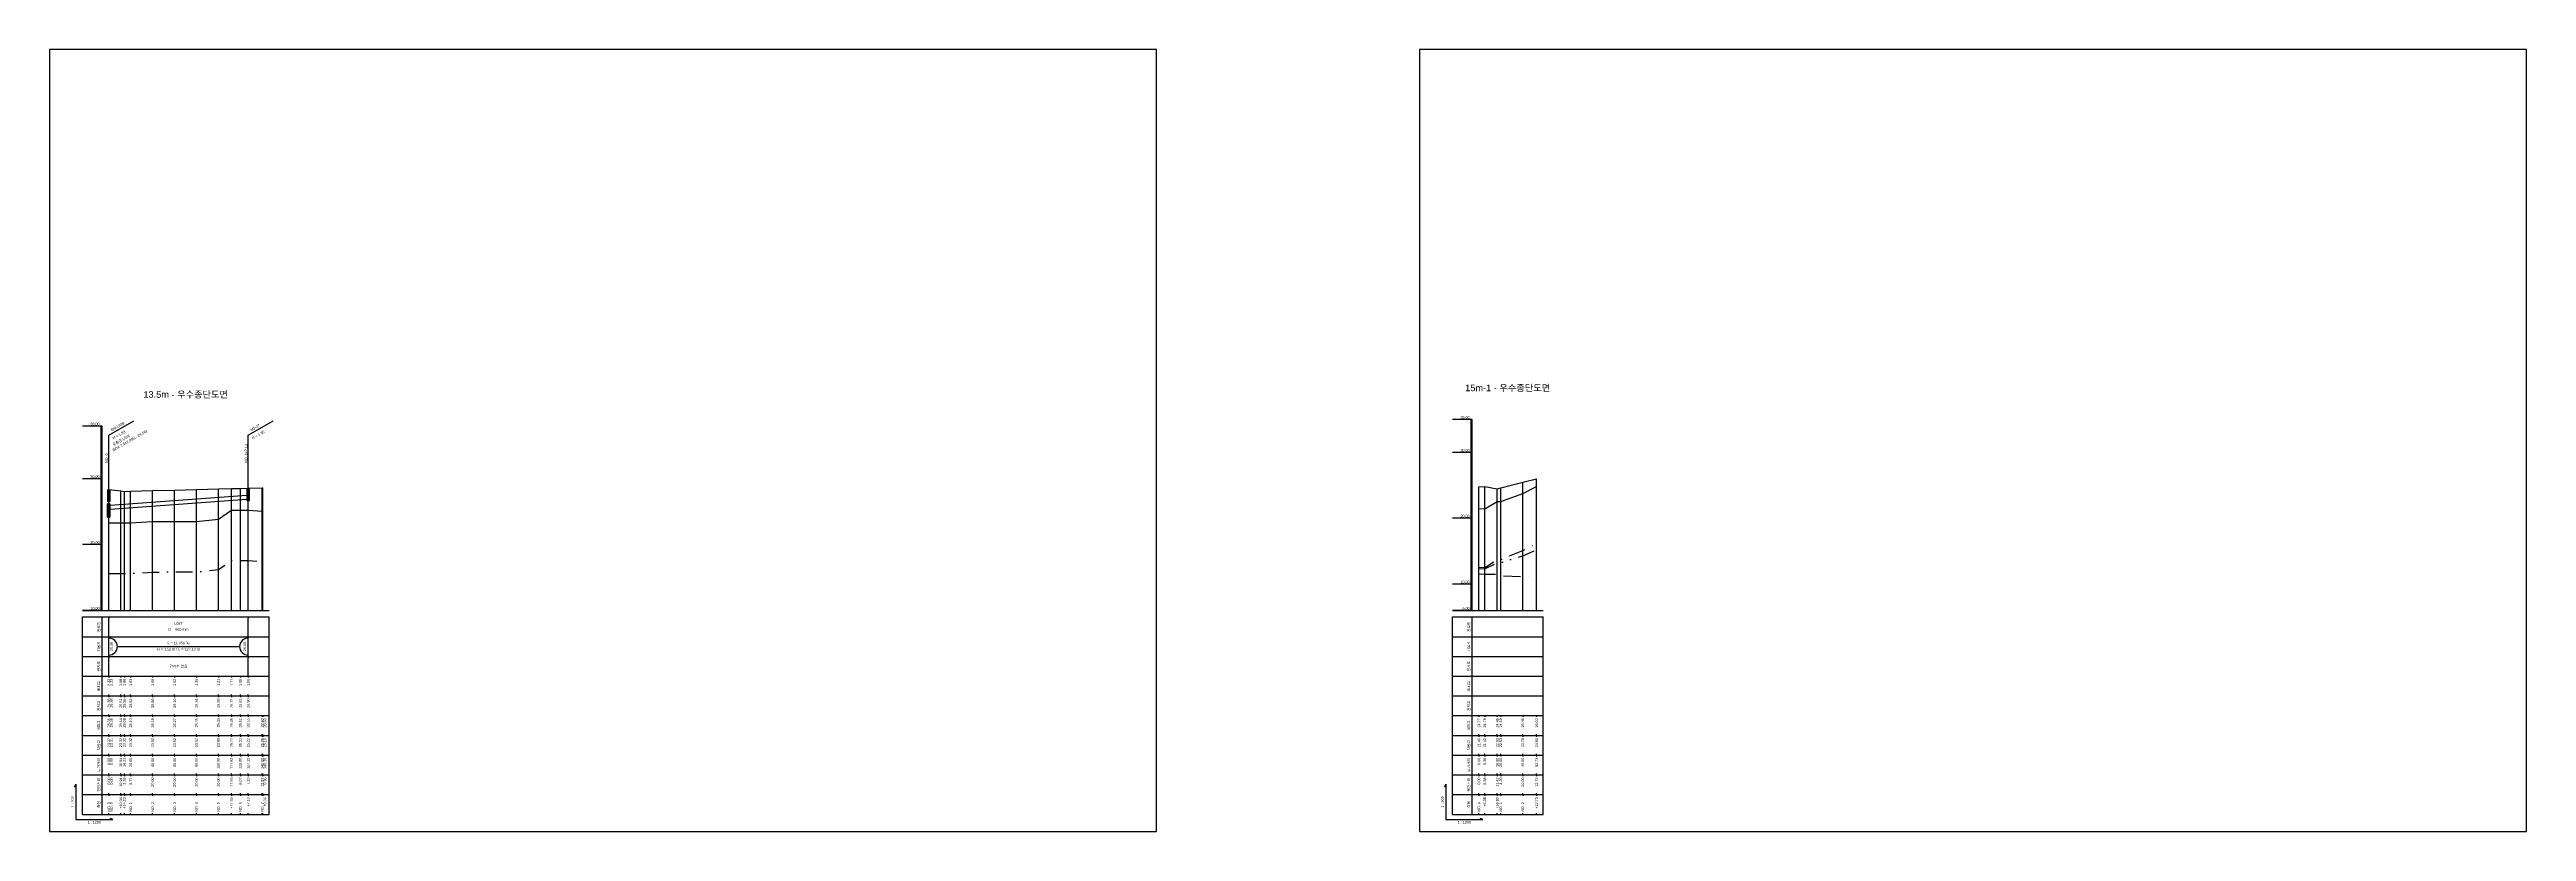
# Model space of a CAD drawing. Header units: millimetres. Extents: x -7351 to 135086, y 1419 to 5643.
# Drawn here: x 115607 to 117489, y 1419 to 2013 of the extents above; entities that cross this region are included whole.
import ezdxf
from ezdxf.enums import TextEntityAlignment as Align

# ---------------------------------------------------------------- set-up
doc = ezdxf.new("R2010")
doc.units = ezdxf.units.MM
for name, pattern in [('BORDER', [44.45, 12.7, -6.35, 12.7, -6.35, 0, -6.35]), ('DASHDOT', [25.4, 12.7, -6.35, 0, -6.35]), ('DIVIDE', [31.75, 12.7, -6.35, 0, -6.35, 0, -6.35])]:
    doc.linetypes.add(name, pattern=pattern)
for name, color, linetype in [('KZ_종단_계획선', 1, 'Continuous'), ('KZ_종단_관로', 4, 'Continuous'), ('KZ_종단_깃발', 7, 'Continuous'), ('KZ_종단_노선명', 7, 'Continuous'), ('KZ_종단_도각', 7, 'Continuous'), ('KZ_종단_맨홀', 4, 'Continuous'), ('KZ_종단_수직선', 7, 'Continuous'), ('KZ_종단_암거', 1, 'Continuous'), ('KZ_종단_암선1', 56, 'DASHDOT'), ('KZ_종단_암선2', 4, 'DIVIDE'), ('KZ_종단_암선3', 6, 'BORDER'), ('KZ_종단_지반선', 3, 'Continuous'), ('KZ_종단_테이블문자', 7, 'Continuous'), ('KZ_종단_테이블선', 7, 'Continuous'), ('KZ_종단_폴대', 7, 'Continuous')]:
    doc.layers.add(name, color=color, linetype=linetype)
doc.styles.get("Standard").update_dxf_attribs({"font": 'arial.ttf'})

msp = doc.modelspace()

# ---------------------------------------------------------------- linework, layer by layer
at = {"layer": 'KZ_종단_계획선'}
for points in [[(115652.4, 1678.8), (115652.4, 1678.8), (115661.5, 1677.8), (115664.2, 1677.4), (115669, 1677.6), (115685.7, 1678), (115702.4, 1678.4), (115719, 1678.8), (115735.7, 1679.2), (115745.6, 1679.5), (115752.4, 1679.6), (115758.3, 1679.8), (115769, 1680), (115769.3, 1680)], [(116693.4, 1680.9), (116697.8, 1681), (116707.4, 1679.3), (116710, 1680), (116726.7, 1684.3), (116737.3, 1687)]]:
    msp.add_lwpolyline(points, dxfattribs=at)
at = {"layer": 'KZ_종단_관로'}
for p, q in [((115653.4, 1666.9), (115757.3, 1674.5)), ((115653.4, 1663.9), (115757.3, 1671.5))]:
    msp.add_line(p, q, dxfattribs=at)
at = {"layer": 'KZ_종단_깃발'}
for p, q in [((115652.4, 1720), (115671.4, 1731)), ((115652.4, 1587), (115652.4, 1720)), ((115758.3, 1720), (115777.4, 1731)), ((115758.3, 1587), (115758.3, 1720))]:
    msp.add_line(p, q, dxfattribs=at)
at = {"layer": 'KZ_종단_도각'}
for points in [[(115607.4, 1419), (116448.4, 1419), (116448.4, 2013), (115607.4, 2013)], [(116648.4, 1419), (117489.4, 1419), (117489.4, 2013), (116648.4, 2013)]]:
    msp.add_lwpolyline(points, close=True, dxfattribs=at)
at = {"layer": 'KZ_종단_맨홀'}
for points in [[(115651.4, 1678.8), (115651.4, 1669.7), (115653.4, 1669.7), (115653.4, 1678.8)], [(115757.3, 1679.8), (115757.3, 1670.5), (115759.3, 1670.5), (115759.3, 1679.8)]]:
    msp.add_lwpolyline(points, dxfattribs=at)
at = {"layer": 'KZ_종단_수직선'}
for p, q in [((115652.4, 1587), (115652.4, 1678.8)), ((115652.4, 1587), (115652.4, 1678.8)), ((115652.4, 1587), (115652.4, 1678.8)), ((115661.5, 1587), (115661.5, 1677.8)), ((115664.2, 1587), (115664.2, 1677.4)), ((115669, 1587), (115669, 1677.6)), ((115685.7, 1587), (115685.7, 1678)), ((115702.4, 1587), (115702.4, 1678.4)), ((115719, 1587), (115719, 1678.8)), ((115735.7, 1587), (115735.7, 1679.2)), ((115745.6, 1587), (115745.6, 1679.5)), ((115752.4, 1587), (115752.4, 1679.6)), ((115758.3, 1587), (115758.3, 1679.8)), ((115769, 1587), (115769, 1680)), ((115769.3, 1587), (115769.3, 1680)), ((116693.4, 1587), (116693.4, 1680.9)), ((116697.8, 1587), (116697.8, 1681)), ((116707.4, 1587), (116707.4, 1679.3)), ((116710, 1587), (116710, 1680)), ((116726.7, 1587), (116726.7, 1684.3)), ((116737.3, 1587), (116737.3, 1687))]:
    msp.add_line(p, q, dxfattribs=at)
at = {"layer": 'KZ_종단_암거'}
for p, q in [((115653.2, 1667.9), (115651.5, 1667.9)), ((115651.5, 1657.9), (115651.5, 1667.9)), ((115651.5, 1657.9), (115653.2, 1657.9)), ((115653.2, 1667.9), (115653.2, 1657.9))]:
    msp.add_line(p, q, dxfattribs=at)
at = {"layer": 'KZ_종단_암선1', "flags": 128}
for points in [[(116693.4, 1619.7), (116697.8, 1619.5), (116707.4, 1625.6), (116710, 1625.7), (116726.7, 1632.5), (116737.3, 1638)], [(115652.4, 1614.9), (115652.4, 1614.9), (115661.5, 1615), (115664.2, 1615), (115669, 1615), (115685.7, 1616.1), (115702.4, 1616.2), (115719, 1616.2), (115735.7, 1618.1), (115745.6, 1624.9), (115752.4, 1624.9), (115758.3, 1624.9), (115769, 1624.1), (115769.3, 1624.3)]]:
    msp.add_lwpolyline(points, dxfattribs=at)
at = {"layer": 'KZ_종단_암선2', "flags": 128}
msp.add_lwpolyline([(116693.4, 1618.8), (116697.8, 1618.5), (116707.4, 1623.3), (116710, 1623.2), (116726.7, 1628.5), (116737.3, 1633.1)], dxfattribs=at)
at = {"layer": 'KZ_종단_암선3', "flags": 128}
msp.add_lwpolyline([(116693.4, 1614.8), (116697.8, 1614.5), (116707.4, 1614.4), (116710, 1613.3), (116726.7, 1612.7), (116737.3, 1613.4)], dxfattribs=at)
at = {"layer": 'KZ_종단_지반선', "flags": 128}
for points in [[(116693.4, 1664.3), (116697.8, 1664.1), (116707.4, 1669.7), (116710, 1669.7), (116726.7, 1675.9), (116737.3, 1681)], [(115652.4, 1653.6), (115652.4, 1653.6), (115661.5, 1653.6), (115664.2, 1653.6), (115669, 1653.6), (115685.7, 1654.6), (115702.4, 1654.6), (115719, 1654.6), (115735.7, 1656.4), (115745.6, 1663.2), (115752.4, 1663.2), (115758.3, 1663.2), (115769, 1662.3), (115769.3, 1662.5)]]:
    msp.add_lwpolyline(points, dxfattribs=at)
at = {"layer": 'KZ_종단_테이블문자'}
for p, q in [((115652.4, 1582), (115652.4, 1581)), ((115652.4, 1568), (115652.4, 1581)), ((115758.3, 1582), (115758.3, 1581)), ((115758.3, 1568), (115758.3, 1581)), ((115652.4, 1567), (115652.4, 1568)), ((115652.4, 1567), (115652.4, 1566)), ((115652.4, 1553), (115652.4, 1566)), ((115758.3, 1567), (115758.3, 1568)), ((115758.3, 1567), (115758.3, 1566)), ((115758.3, 1553), (115758.3, 1566)), ((115652.4, 1552), (115652.4, 1553)), ((115652.4, 1552), (115652.4, 1551)), ((115652.4, 1538), (115652.4, 1551)), ((115658.8, 1559.5), (115751.9, 1559.5)), ((115758.3, 1552), (115758.3, 1553)), ((115758.3, 1552), (115758.3, 1551)), ((115758.3, 1538), (115758.3, 1551)), ((115652.4, 1537), (115652.4, 1538)), ((115758.3, 1537), (115758.3, 1538))]:
    msp.add_line(p, q, dxfattribs=at)
for centre, start, end in [((115652.4, 1559.5), 270, 90), ((115758.3, 1559.5), 90, 270)]:
    msp.add_arc(centre, 6.5, start, end, dxfattribs=at)
at = {"layer": 'KZ_종단_테이블선'}
for p, q in [((115632.4, 1587), (115774.3, 1587)), ((115632.4, 1567), (115632.4, 1582)), ((115632.4, 1582), (115774.3, 1582)), ((115647.4, 1567), (115647.4, 1582)), ((115774.3, 1567), (115774.3, 1582)), ((116673.4, 1587), (116742.3, 1587)), ((116673.4, 1567), (116673.4, 1582)), ((116673.4, 1582), (116742.3, 1582)), ((116688.4, 1567), (116688.4, 1582)), ((116742.3, 1567), (116742.3, 1582)), ((115632.4, 1552), (115632.4, 1567)), ((115632.4, 1567), (115774.3, 1567)), ((115647.4, 1552), (115647.4, 1567)), ((115774.3, 1552), (115774.3, 1567)), ((116673.4, 1552), (116673.4, 1567)), ((116673.4, 1567), (116742.3, 1567)), ((116688.4, 1552), (116688.4, 1567)), ((116742.3, 1552), (116742.3, 1567)), ((115632.4, 1537), (115632.4, 1552)), ((115632.4, 1552), (115774.3, 1552)), ((115647.4, 1537), (115647.4, 1552)), ((115774.3, 1537), (115774.3, 1552)), ((116673.4, 1537), (116673.4, 1552)), ((116673.4, 1552), (116742.3, 1552)), ((116688.4, 1537), (116688.4, 1552)), ((116742.3, 1537), (116742.3, 1552)), ((115632.4, 1522), (115632.4, 1537)), ((115632.4, 1537), (115774.3, 1537)), ((115647.4, 1522), (115647.4, 1537)), ((115652.4, 1537), (115652.4, 1536)), ((115652.4, 1537), (115652.4, 1536)), ((115661.5, 1537), (115661.5, 1536)), ((115664.2, 1537), (115664.2, 1536)), ((115669, 1537), (115669, 1536)), ((115685.7, 1537), (115685.7, 1536)), ((115702.4, 1537), (115702.4, 1536)), ((115719, 1537), (115719, 1536)), ((115735.7, 1537), (115735.7, 1536)), ((115745.6, 1537), (115745.6, 1536)), ((115752.4, 1537), (115752.4, 1536)), ((115758.3, 1537), (115758.3, 1536)), ((115774.3, 1522), (115774.3, 1537)), ((116673.4, 1522), (116673.4, 1537)), ((116673.4, 1537), (116742.3, 1537)), ((116688.4, 1522), (116688.4, 1537)), ((116742.3, 1522), (116742.3, 1537)), ((115632.4, 1507), (115632.4, 1522)), ((115632.4, 1522), (115774.3, 1522)), ((115632.4, 1492), (115632.4, 1507)), ((115632.4, 1507), (115774.3, 1507)), ((115647.4, 1507), (115647.4, 1522)), ((115647.4, 1492), (115647.4, 1507)), ((115652.4, 1522), (115652.4, 1523)), ((115652.4, 1522), (115652.4, 1523)), ((115652.4, 1522), (115652.4, 1521)), ((115652.4, 1522), (115652.4, 1521)), ((115652.4, 1507), (115652.4, 1508)), ((115652.4, 1507), (115652.4, 1508)), ((115652.4, 1507), (115652.4, 1506)), ((115652.4, 1507), (115652.4, 1506)), ((115661.5, 1522), (115661.5, 1523)), ((115661.5, 1522), (115661.5, 1521)), ((115661.5, 1507), (115661.5, 1508)), ((115661.5, 1507), (115661.5, 1506)), ((115664.2, 1522), (115664.2, 1523)), ((115664.2, 1522), (115664.2, 1521)), ((115664.2, 1507), (115664.2, 1508)), ((115664.2, 1507), (115664.2, 1506)), ((115669, 1522), (115669, 1523)), ((115669, 1522), (115669, 1521)), ((115669, 1507), (115669, 1508)), ((115669, 1507), (115669, 1506)), ((115685.7, 1522), (115685.7, 1523)), ((115685.7, 1522), (115685.7, 1521)), ((115685.7, 1507), (115685.7, 1508)), ((115685.7, 1507), (115685.7, 1506)), ((115702.4, 1522), (115702.4, 1523)), ((115702.4, 1522), (115702.4, 1521)), ((115702.4, 1507), (115702.4, 1508)), ((115702.4, 1507), (115702.4, 1506)), ((115719, 1522), (115719, 1523)), ((115719, 1522), (115719, 1521)), ((115719, 1507), (115719, 1508)), ((115719, 1507), (115719, 1506)), ((115735.7, 1522), (115735.7, 1523)), ((115735.7, 1522), (115735.7, 1521)), ((115735.7, 1507), (115735.7, 1508)), ((115735.7, 1507), (115735.7, 1506)), ((115745.6, 1522), (115745.6, 1523)), ((115745.6, 1522), (115745.6, 1521)), ((115745.6, 1507), (115745.6, 1508)), ((115745.6, 1507), (115745.6, 1506)), ((115752.4, 1522), (115752.4, 1523)), ((115752.4, 1522), (115752.4, 1521)), ((115752.4, 1507), (115752.4, 1508)), ((115752.4, 1507), (115752.4, 1506)), ((115758.3, 1522), (115758.3, 1523)), ((115758.3, 1522), (115758.3, 1521)), ((115758.3, 1507), (115758.3, 1508)), ((115758.3, 1507), (115758.3, 1506)), ((115769, 1507), (115769, 1506)), ((115769.3, 1507), (115769.3, 1506)), ((115774.3, 1507), (115774.3, 1522)), ((115774.3, 1492), (115774.3, 1507)), ((116673.4, 1507), (116673.4, 1522)), ((116673.4, 1522), (116742.3, 1522)), ((116673.4, 1492), (116673.4, 1507)), ((116673.4, 1507), (116742.3, 1507)), ((116688.4, 1507), (116688.4, 1522)), ((116688.4, 1492), (116688.4, 1507)), ((116693.4, 1507), (116693.4, 1506)), ((116697.8, 1507), (116697.8, 1506)), ((116707.4, 1507), (116707.4, 1506)), ((116710, 1507), (116710, 1506)), ((116726.7, 1507), (116726.7, 1506)), ((116737.3, 1507), (116737.3, 1506)), ((116742.3, 1507), (116742.3, 1522)), ((116742.3, 1492), (116742.3, 1507)), ((115632.4, 1477), (115632.4, 1492)), ((115632.4, 1492), (115774.3, 1492)), ((115647.4, 1477), (115647.4, 1492)), ((115652.4, 1492), (115652.4, 1493)), ((115652.4, 1492), (115652.4, 1493)), ((115652.4, 1492), (115652.4, 1491)), ((115652.4, 1492), (115652.4, 1491)), ((115661.5, 1492), (115661.5, 1493)), ((115661.5, 1492), (115661.5, 1491)), ((115664.2, 1492), (115664.2, 1493)), ((115664.2, 1492), (115664.2, 1491)), ((115669, 1492), (115669, 1493)), ((115669, 1492), (115669, 1491)), ((115685.7, 1492), (115685.7, 1493)), ((115685.7, 1492), (115685.7, 1491)), ((115702.4, 1492), (115702.4, 1493)), ((115702.4, 1492), (115702.4, 1491)), ((115719, 1492), (115719, 1493)), ((115719, 1492), (115719, 1491)), ((115735.7, 1492), (115735.7, 1493)), ((115735.7, 1492), (115735.7, 1491)), ((115745.6, 1492), (115745.6, 1493)), ((115745.6, 1492), (115745.6, 1491)), ((115752.4, 1492), (115752.4, 1493)), ((115752.4, 1492), (115752.4, 1491)), ((115758.3, 1492), (115758.3, 1493)), ((115758.3, 1492), (115758.3, 1491)), ((115769, 1492), (115769, 1493)), ((115769, 1492), (115769, 1491)), ((115769.3, 1492), (115769.3, 1493)), ((115769.3, 1492), (115769.3, 1491)), ((115774.3, 1477), (115774.3, 1492)), ((116673.4, 1477), (116673.4, 1492)), ((116673.4, 1492), (116742.3, 1492)), ((116688.4, 1477), (116688.4, 1492)), ((116693.4, 1492), (116693.4, 1493)), ((116693.4, 1492), (116693.4, 1491)), ((116697.8, 1492), (116697.8, 1493)), ((116697.8, 1492), (116697.8, 1491)), ((116707.4, 1492), (116707.4, 1493)), ((116707.4, 1492), (116707.4, 1491)), ((116710, 1492), (116710, 1493)), ((116710, 1492), (116710, 1491)), ((116726.7, 1492), (116726.7, 1493)), ((116726.7, 1492), (116726.7, 1491)), ((116737.3, 1492), (116737.3, 1493)), ((116737.3, 1492), (116737.3, 1491)), ((116742.3, 1477), (116742.3, 1492)), ((115632.4, 1462), (115632.4, 1477)), ((115632.4, 1477), (115774.3, 1477)), ((115647.4, 1462), (115647.4, 1477)), ((115652.4, 1477), (115652.4, 1478)), ((115652.4, 1477), (115652.4, 1478)), ((115652.4, 1477), (115652.4, 1476)), ((115652.4, 1477), (115652.4, 1476)), ((115661.5, 1477), (115661.5, 1478)), ((115661.5, 1477), (115661.5, 1476)), ((115664.2, 1477), (115664.2, 1478)), ((115664.2, 1477), (115664.2, 1476)), ((115669, 1477), (115669, 1478)), ((115669, 1477), (115669, 1476)), ((115685.7, 1477), (115685.7, 1478)), ((115685.7, 1477), (115685.7, 1476)), ((115702.4, 1477), (115702.4, 1478)), ((115702.4, 1477), (115702.4, 1476)), ((115719, 1477), (115719, 1478)), ((115719, 1477), (115719, 1476)), ((115735.7, 1477), (115735.7, 1478)), ((115735.7, 1477), (115735.7, 1476)), ((115745.6, 1477), (115745.6, 1478)), ((115745.6, 1477), (115745.6, 1476)), ((115752.4, 1477), (115752.4, 1478)), ((115752.4, 1477), (115752.4, 1476)), ((115758.3, 1477), (115758.3, 1478)), ((115758.3, 1477), (115758.3, 1476)), ((115769, 1477), (115769, 1478)), ((115769, 1477), (115769, 1476)), ((115769.3, 1477), (115769.3, 1478)), ((115769.3, 1477), (115769.3, 1476)), ((115774.3, 1462), (115774.3, 1477)), ((116673.4, 1462), (116673.4, 1477)), ((116673.4, 1477), (116742.3, 1477)), ((116688.4, 1462), (116688.4, 1477)), ((116693.4, 1477), (116693.4, 1478)), ((116693.4, 1477), (116693.4, 1476)), ((116697.8, 1477), (116697.8, 1478)), ((116697.8, 1477), (116697.8, 1476)), ((116707.4, 1477), (116707.4, 1478)), ((116707.4, 1477), (116707.4, 1476)), ((116710, 1477), (116710, 1478)), ((116710, 1477), (116710, 1476)), ((116726.7, 1477), (116726.7, 1478)), ((116726.7, 1477), (116726.7, 1476)), ((116737.3, 1477), (116737.3, 1478)), ((116737.3, 1477), (116737.3, 1476)), ((116742.3, 1462), (116742.3, 1477)), ((115632.4, 1447), (115632.4, 1462)), ((115632.4, 1462), (115774.3, 1462)), ((115647.4, 1447), (115647.4, 1462)), ((115652.4, 1462), (115652.4, 1463)), ((115652.4, 1462), (115652.4, 1463)), ((115652.4, 1462), (115652.4, 1461)), ((115652.4, 1462), (115652.4, 1461)), ((115661.5, 1462), (115661.5, 1463)), ((115661.5, 1462), (115661.5, 1461)), ((115664.2, 1462), (115664.2, 1463)), ((115664.2, 1462), (115664.2, 1461)), ((115669, 1462), (115669, 1463)), ((115669, 1462), (115669, 1461)), ((115685.7, 1462), (115685.7, 1463)), ((115685.7, 1462), (115685.7, 1461)), ((115702.4, 1462), (115702.4, 1463)), ((115702.4, 1462), (115702.4, 1461)), ((115719, 1462), (115719, 1463)), ((115719, 1462), (115719, 1461)), ((115735.7, 1462), (115735.7, 1463)), ((115735.7, 1462), (115735.7, 1461)), ((115745.6, 1462), (115745.6, 1463)), ((115745.6, 1462), (115745.6, 1461)), ((115752.4, 1462), (115752.4, 1463)), ((115752.4, 1462), (115752.4, 1461)), ((115758.3, 1462), (115758.3, 1463)), ((115758.3, 1462), (115758.3, 1461)), ((115769, 1462), (115769, 1463)), ((115769, 1462), (115769, 1461)), ((115769.3, 1462), (115769.3, 1463)), ((115769.3, 1462), (115769.3, 1461)), ((115774.3, 1447), (115774.3, 1462)), ((116673.4, 1447), (116673.4, 1462)), ((116673.4, 1462), (116742.3, 1462)), ((116688.4, 1447), (116688.4, 1462)), ((116693.4, 1462), (116693.4, 1463)), ((116693.4, 1462), (116693.4, 1461)), ((116697.8, 1462), (116697.8, 1463)), ((116697.8, 1462), (116697.8, 1461)), ((116707.4, 1462), (116707.4, 1463)), ((116707.4, 1462), (116707.4, 1461)), ((116710, 1462), (116710, 1463)), ((116710, 1462), (116710, 1461)), ((116726.7, 1462), (116726.7, 1463)), ((116726.7, 1462), (116726.7, 1461)), ((116737.3, 1462), (116737.3, 1463)), ((116737.3, 1462), (116737.3, 1461)), ((116742.3, 1447), (116742.3, 1462)), ((115632.4, 1432), (115632.4, 1447)), ((115632.4, 1447), (115774.3, 1447)), ((115632.4, 1432), (115774.3, 1432)), ((115647.4, 1432), (115647.4, 1447)), ((115652.4, 1447), (115652.4, 1448)), ((115652.4, 1447), (115652.4, 1448)), ((115652.4, 1447), (115652.4, 1446)), ((115652.4, 1447), (115652.4, 1446)), ((115652.4, 1432), (115652.4, 1433)), ((115652.4, 1432), (115652.4, 1433)), ((115661.5, 1447), (115661.5, 1448)), ((115661.5, 1447), (115661.5, 1446)), ((115661.5, 1432), (115661.5, 1433)), ((115664.2, 1447), (115664.2, 1448)), ((115664.2, 1447), (115664.2, 1446)), ((115664.2, 1432), (115664.2, 1433)), ((115669, 1447), (115669, 1448)), ((115669, 1447), (115669, 1446)), ((115669, 1432), (115669, 1433)), ((115685.7, 1447), (115685.7, 1448)), ((115685.7, 1447), (115685.7, 1446)), ((115685.7, 1432), (115685.7, 1433)), ((115702.4, 1447), (115702.4, 1448)), ((115702.4, 1447), (115702.4, 1446)), ((115702.4, 1432), (115702.4, 1433)), ((115719, 1447), (115719, 1448)), ((115719, 1447), (115719, 1446)), ((115719, 1432), (115719, 1433)), ((115735.7, 1447), (115735.7, 1448)), ((115735.7, 1447), (115735.7, 1446)), ((115735.7, 1432), (115735.7, 1433)), ((115745.6, 1447), (115745.6, 1448)), ((115745.6, 1447), (115745.6, 1446)), ((115745.6, 1432), (115745.6, 1433)), ((115752.4, 1447), (115752.4, 1448)), ((115752.4, 1447), (115752.4, 1446)), ((115752.4, 1432), (115752.4, 1433)), ((115758.3, 1447), (115758.3, 1448)), ((115758.3, 1447), (115758.3, 1446)), ((115758.3, 1432), (115758.3, 1433)), ((115769, 1447), (115769, 1448)), ((115769, 1447), (115769, 1446)), ((115769, 1432), (115769, 1433)), ((115769.3, 1447), (115769.3, 1448)), ((115769.3, 1447), (115769.3, 1446)), ((115769.3, 1432), (115769.3, 1433)), ((115774.3, 1432), (115774.3, 1447)), ((116673.4, 1432), (116673.4, 1447)), ((116673.4, 1447), (116742.3, 1447)), ((116673.4, 1432), (116742.3, 1432)), ((116688.4, 1432), (116688.4, 1447)), ((116693.4, 1447), (116693.4, 1448)), ((116693.4, 1447), (116693.4, 1446)), ((116693.4, 1432), (116693.4, 1433)), ((116697.8, 1447), (116697.8, 1448)), ((116697.8, 1447), (116697.8, 1446)), ((116697.8, 1432), (116697.8, 1433)), ((116707.4, 1447), (116707.4, 1448)), ((116707.4, 1447), (116707.4, 1446)), ((116707.4, 1432), (116707.4, 1433)), ((116710, 1447), (116710, 1448)), ((116710, 1447), (116710, 1446)), ((116710, 1432), (116710, 1433)), ((116726.7, 1447), (116726.7, 1448)), ((116726.7, 1447), (116726.7, 1446)), ((116726.7, 1432), (116726.7, 1433)), ((116737.3, 1447), (116737.3, 1448)), ((116737.3, 1447), (116737.3, 1446)), ((116737.3, 1432), (116737.3, 1433)), ((116742.3, 1432), (116742.3, 1447))]:
    msp.add_line(p, q, dxfattribs=at)
for points in [[(115627.4, 1453), (115626.4, 1453), (115627.4, 1455), (115627.4, 1428), (115655.4, 1428), (115653.4, 1429), (115653.4, 1428)], [(116668.4, 1453), (116667.4, 1453), (116668.4, 1455), (116668.4, 1428), (116696.4, 1428), (116694.4, 1429), (116694.4, 1428)]]:
    msp.add_lwpolyline(points, dxfattribs=at)
at = {"layer": 'KZ_종단_폴대'}
for p, q in [((116688.4, 1732), (116673.4, 1732)), ((115647.4, 1727), (115632.4, 1727)), ((116688.4, 1707), (116673.4, 1707)), ((115647.4, 1687), (115632.4, 1687)), ((116688.4, 1657), (116673.4, 1657)), ((115647.4, 1637), (115632.4, 1637)), ((116688.4, 1607), (116673.4, 1607)), ((115647.4, 1587), (115632.4, 1587)), ((116688.4, 1587), (116673.4, 1587))]:
    msp.add_line(p, q, dxfattribs=at)
for points in [[(116687.9, 1727, 1, 1, 0), (116687.9, 1732, 1, 1, 0)], [(115646.9, 1707, 1, 1, 0), (115646.9, 1717, 1, 1, 0)], [(116687.9, 1707, 1, 1, 0), (116687.9, 1717, 1, 1, 0)], [(115646.9, 1687, 1, 1, 0), (115646.9, 1697, 1, 1, 0)], [(116687.9, 1687, 1, 1, 0), (116687.9, 1697, 1, 1, 0)], [(115646.9, 1667, 1, 1, 0), (115646.9, 1677, 1, 1, 0)], [(116687.9, 1667, 1, 1, 0), (116687.9, 1677, 1, 1, 0)], [(115646.9, 1647, 1, 1, 0), (115646.9, 1657, 1, 1, 0)], [(116687.9, 1647, 1, 1, 0), (116687.9, 1657, 1, 1, 0)], [(115646.9, 1627, 1, 1, 0), (115646.9, 1637, 1, 1, 0)], [(116687.9, 1627, 1, 1, 0), (116687.9, 1637, 1, 1, 0)], [(115646.9, 1607, 1, 1, 0), (115646.9, 1617, 1, 1, 0)], [(116687.9, 1607, 1, 1, 0), (116687.9, 1617, 1, 1, 0)], [(115646.9, 1587, 1, 1, 0), (115646.9, 1597, 1, 1, 0)], [(116687.9, 1587, 1, 1, 0), (116687.9, 1597, 1, 1, 0)]]:
    msp.add_lwpolyline(points, format="xyseb", dxfattribs=at)
for points in [[(116688.4, 1587), (116688.4, 1732), (116687.4, 1732), (116687.4, 1587), (116688.4, 1587)], [(115647.4, 1587), (115647.4, 1727), (115646.4, 1727), (115646.4, 1587), (115647.4, 1587)]]:
    msp.add_lwpolyline(points, dxfattribs=at)

# ---------------------------------------------------------------- texts
at = {"layer": 'KZ_종단_깃발'}
for s, rotation, p in [('BM-L028', 30, (115655, 1722.5)), ('NO. 6+7.13', 90, (115758.3, 1699)), ('M2-27', 30, (115760.9, 1722.5)), ('NO. 0', 90, (115652.4, 1699))]:
    msp.add_text(s, height=2, rotation=rotation, dxfattribs=at).set_placement(p, align=Align.BOTTOM_LEFT)
for s, p in [('BOX 2.5x2.0(EL. 24.18)', (115655, 1709.5)), ('H = 1.83', (115655, 1718.5)), ('유출관 L028', (115655, 1713.5)), ('H = 1.85', (115760.9, 1718.5))]:
    msp.add_text(s, height=2, rotation=30, dxfattribs=at).set_placement(p, align=Align.TOP_LEFT)
at = {"layer": 'KZ_종단_노선명'}
for s, p in [('13.5m - 우수종단도면', (115710.8, 1747)), ('15m-1 - 우수종단도면', (116715.3, 1752))]:
    msp.add_text(s, height=5, dxfattribs=at).set_placement(p, align=Align.BOTTOM_CENTER)
at = {"layer": 'KZ_종단_테이블문자'}
msp.add_text('25.38', height=2, rotation=90, dxfattribs=at).set_placement((115653.4, 1559.5), align=Align.TOP_CENTER)
for s, p in [('S = 11.956 ‰', (115705.3, 1560.5)), ('L027', (115705.3, 1575.5))]:
    msp.add_text(s, height=2, dxfattribs=at).set_placement(p, align=Align.BOTTOM_CENTER)
for s, p in [('D = 600 mm', (115705.3, 1573.5)), ('H = 1.52 m / L = 127.13 m', (115705.3, 1558.5))]:
    msp.add_text(s, height=2, dxfattribs=at).set_placement(p, align=Align.TOP_CENTER)
msp.add_text('26.90', height=2, rotation=90, dxfattribs=at).set_placement((115757.3, 1559.5), align=Align.BOTTOM_CENTER)
msp.add_text('관기초 없음', height=2, dxfattribs=at).set_placement((115705.3, 1544.5), align=Align.MIDDLE_CENTER)
for s, p in [('2.33', (115652.4, 1535)), ('2.33', (115654.4, 1535)), ('1.98', (115661.5, 1535)), ('1.88', (115664.2, 1535)), ('1.83', (115669, 1535)), ('1.68', (115685.7, 1535)), ('1.52', (115702.4, 1535)), ('1.36', (115719, 1535)), ('1.21', (115735.7, 1535)), ('1.11', (115745.6, 1535)), ('1.05', (115752.4, 1535)), ('1.00', (115758.3, 1535)), ('25.38', (115652.4, 1520)), ('25.38', (115654.4, 1520)), ('25.51', (115661.5, 1520)), ('25.55', (115664.2, 1520)), ('25.62', (115669, 1520)), ('25.86', (115685.7, 1520)), ('26.10', (115702.4, 1520)), ('26.34', (115719, 1520)), ('26.58', (115735.7, 1520)), ('26.72', (115745.6, 1520)), ('26.81', (115752.4, 1520)), ('26.90', (115758.3, 1520)), ('28.36', (115652.4, 1505)), ('23.32', (115652.4, 1490)), ('28.36', (115654.4, 1505)), ('23.31', (115654.4, 1490)), ('28.14', (115661.5, 1505)), ('23.32', (115661.5, 1490)), ('28.08', (115664.2, 1505)), ('23.32', (115664.2, 1490)), ('28.10', (115669, 1505)), ('23.32', (115669, 1490)), ('28.19', (115685.7, 1505)), ('23.52', (115685.7, 1490)), ('28.27', (115702.4, 1505)), ('23.52', (115702.4, 1490)), ('28.35', (115719, 1505)), ('23.52', (115719, 1490)), ('28.43', (115735.7, 1505)), ('23.88', (115735.7, 1490)), ('28.48', (115745.6, 1505)), ('25.22', (115745.6, 1490)), ('28.52', (115752.4, 1505)), ('25.22', (115752.4, 1490)), ('28.55', (115758.3, 1505)), ('25.22', (115758.3, 1490)), ('28.60', (115769, 1505)), ('25.06', (115769, 1490)), ('28.60', (115771, 1505)), ('25.10', (115771, 1490)), ('24.77', (116693.4, 1505)), ('21.46', (116693.4, 1490)), ('24.79', (116697.8, 1505)), ('21.42', (116697.8, 1490)), ('24.45', (116707.4, 1505)), ('22.53', (116707.4, 1490)), ('24.59', (116710, 1505)), ('22.53', (116710, 1490)), ('25.45', (116726.7, 1505)), ('23.78', (116726.7, 1490)), ('26.00', (116737.3, 1505)), ('24.80', (116737.3, 1490)), ('0.00', (115652.4, 1475)), ('0.00', (115654.4, 1475)), ('10.94', (115661.5, 1475)), ('14.23', (115664.2, 1475)), ('20.00', (115669, 1475)), ('40.00', (115685.7, 1475)), ('60.00', (115702.4, 1475)), ('80.00', (115719, 1475)), ('100.00', (115735.7, 1475)), ('111.93', (115745.6, 1475)), ('120.00', (115752.4, 1475)), ('127.13', (115758.3, 1475)), ('140.00', (115769, 1475)), ('140.36', (115771, 1475)), ('0.00', (116693.4, 1475)), ('5.38', (116697.8, 1475)), ('16.80', (116707.4, 1475)), ('20.00', (116710, 1475)), ('40.00', (116726.7, 1475)), ('52.73', (116737.3, 1475)), ('0.00', (115652.4, 1460)), ('0.00', (115654.4, 1460)), ('10.94', (115661.5, 1460)), ('3.29', (115664.2, 1460)), ('5.77', (115669, 1460)), ('20.00', (115685.7, 1460)), ('20.00', (115702.4, 1460)), ('20.00', (115719, 1460)), ('20.00', (115735.7, 1460)), ('11.93', (115745.6, 1460)), ('8.07', (115752.4, 1460)), ('7.13', (115758.3, 1460)), ('12.87', (115769, 1460)), ('0.36', (115771, 1460)), ('0.00', (116693.4, 1460)), ('5.38', (116697.8, 1460)), ('11.42', (116707.4, 1460)), ('3.20', (116710, 1460)), ('20.00', (116726.7, 1460)), ('12.73', (116737.3, 1460)), ('+10.94', (115661.5, 1445)), ('+14.23', (115664.2, 1445)), ('+11.93', (115745.6, 1445)), ('+7.13', (115758.3, 1445)), ('+0.36', (115771, 1445)), ('+5.38', (116697.8, 1445)), ('+16.80', (116707.4, 1445)), ('+12.73', (116737.3, 1445))]:
    msp.add_text(s, height=2, rotation=90, dxfattribs=at).set_placement(p, align=Align.MIDDLE_RIGHT)
for s, p in [('NO. 0', (115652.4, 1434)), ('NO. 0', (115654.4, 1434)), ('NO. 1', (115669, 1434)), ('NO. 2', (115685.7, 1434)), ('NO. 3', (115702.4, 1434)), ('NO. 4', (115719, 1434)), ('NO. 5', (115735.7, 1434)), ('NO. 6', (115752.4, 1434)), ('NO. 7', (115769, 1434)), ('NO. 0', (116693.4, 1434)), ('NO. 1', (116710, 1434)), ('NO. 2', (116726.7, 1434))]:
    msp.add_text(s, height=2, rotation=90, dxfattribs=at).set_placement(p, align=Align.MIDDLE_LEFT)
at = {"layer": 'KZ_종단_테이블선'}
for s, p in [('관로명', (115646.4, 1574.5)), ('기울기', (115646.4, 1559.5)), ('관로명', (116687.4, 1574.5)), ('기울기', (116687.4, 1559.5)), ('관기초', (115646.4, 1544.5)), ('관기초', (116687.4, 1544.5)), ('토피고', (115646.4, 1529.5)), ('토피고', (116687.4, 1529.5)), ('관저고', (115646.4, 1514.5)), ('관저고', (116687.4, 1514.5)), ('계획고', (115646.4, 1499.5)), ('지반고', (115646.4, 1484.5)), ('계획고', (116687.4, 1499.5)), ('지반고', (116687.4, 1484.5)), ('누가거리', (115646.4, 1469.5)), ('누가거리', (116687.4, 1469.5)), ('점간거리', (115646.4, 1454.5)), ('점간거리', (116687.4, 1454.5)), ('1 : 200', (115626.4, 1441.5)), ('측점', (115646.4, 1439.5)), ('1 : 200', (116667.4, 1441.5)), ('측점', (116687.4, 1439.5))]:
    msp.add_text(s, height=2, rotation=90, dxfattribs=at).set_placement(p, align=Align.BOTTOM_CENTER)
for p in [(115641.4, 1427), (116682.4, 1427)]:
    msp.add_text('1 : 1200', height=2, dxfattribs=at).set_placement(p, align=Align.TOP_CENTER)
at = {"layer": 'KZ_종단_폴대'}
for s, p in [('35.00', (116686.4, 1732)), ('38.00', (115645.4, 1727)), ('30.00', (116686.4, 1707)), ('30.00', (115645.4, 1687)), ('20.00', (116686.4, 1657)), ('20.00', (115645.4, 1637)), ('10.00', (116686.4, 1607)), ('10.00', (115645.4, 1587)), ('6.00', (116686.4, 1587))]:
    msp.add_text(s, height=2, dxfattribs=at).set_placement(p, align=Align.BOTTOM_RIGHT)

doc.saveas('drawing.dxf')
